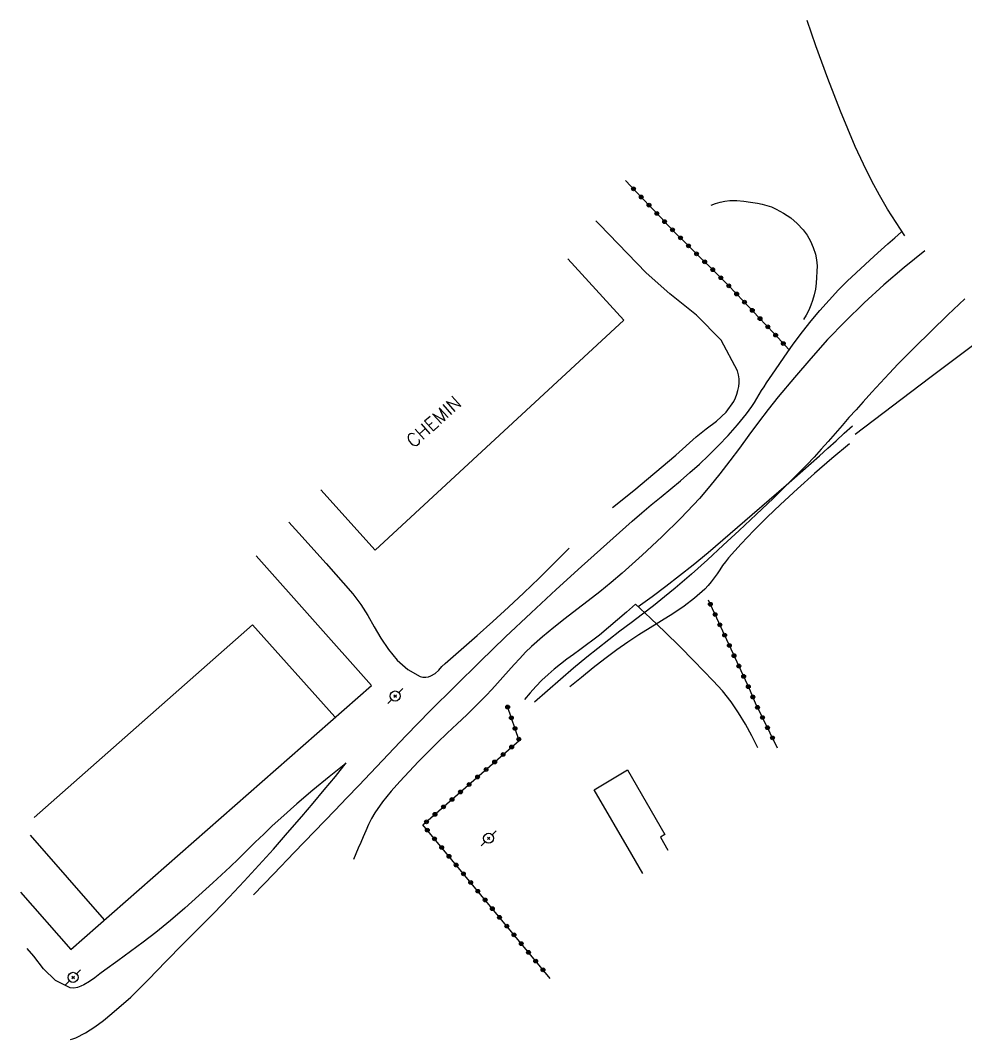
# Model space of a CAD drawing. Header units: millimetres. Extents: x 145999 to 147000, y 141000 to 142001.
# Drawn here: x 146675.8 to 146800.8, y 141799.5 to 141934.3 of the extents above; entities that cross this region are included whole.
import ezdxf

# ---------------------------------------------------------------- set-up
doc = ezdxf.new("R2010")
doc.units = ezdxf.units.MM
doc.layers.get('0').update_dxf_attribs({"linetype": 'CONTINUOUS'})
for name, color, linetype in [('W0071', 7, 'CONTINUOUS'), ('W0104', 1, 'CONTINUOUS'), ('W0211', 2, 'CONTINUOUS'), ('W0214', 2, 'CONTINUOUS'), ('W0300', 7, 'CONTINUOUS'), ('W0323', 7, 'CONTINUOUS'), ('W0330', 7, 'CONTINUOUS'), ('W0333', 7, 'CONTINUOUS'), ('W0473', 7, 'CONTINUOUS'), ('W0989', 7, 'CONTINUOUS')]:
    doc.layers.add(name, color=color, linetype=linetype)
doc.styles.get("Standard").update_dxf_attribs({"font": 'romans.shx', "width": 0.85})

# ---------------------------------------------------------------- blocks, each defined once
blk = doc.blocks.new('T473')
for p, q in [((-0.166667, 0.166667), (0.166667, -0.166667)), ((-0.166667, -0.166667), (0.166667, 0.166667)), ((0.500001, 0.500001), (1.000002, 1.000002)), ((-1.000002, -1.000002), (-0.500001, -0.500001))]:
    blk.add_line(p, q)
blk.add_ellipse((0, 0), major_axis=(0.471405, 0.471405), ratio=1, start_param=5.4977871438, end_param=11.780972451)
blk = doc.blocks.new('t323o')
at = {"color": 0, "linetype": 'Continuous'}
for radius in [0.25, 0.15]:
    blk.add_circle((0, 0), radius, dxfattribs=at)

msp = doc.modelspace()

# ---------------------------------------------------------------- linework, layer by layer
at = {"layer": 'W0071'}
for points in [[(146706.62, 141818.61), (146709.32, 141821.4), (146712.02, 141824.19), (146714.71, 141826.98), (146717.4, 141829.78), (146718.98, 141831.42), (146720.55, 141833.07), (146722.11, 141834.72), (146723.68, 141836.38), (146725.25, 141838.03), (146726.82, 141839.67), (146728.41, 141841.31), (146730.01, 141842.93), (146733.3, 141846.22), (146736.63, 141849.48), (146739.98, 141852.72), (146743.36, 141855.92), (146746.67, 141858.99), (146750, 141862.04), (146753.35, 141865.05), (146756.72, 141868.05), (146757.98, 141869.14), (146759.25, 141870.21), (146760.54, 141871.27), (146761.82, 141872.33), (146763.1, 141873.39), (146764.37, 141874.47), (146765.61, 141875.58), (146766.82, 141876.73), (146768.14, 141878.04), (146769.43, 141879.39), (146770.67, 141880.79), (146771.84, 141882.24), (146772.21, 141882.73), (146772.55, 141883.23), (146772.89, 141883.75), (146773.21, 141884.26), (146773.53, 141884.79), (146773.85, 141885.31), (146774.17, 141885.82), (146774.51, 141886.33), (146775.66, 141888.05), (146776.82, 141889.76), (146778.01, 141891.46), (146779.25, 141893.11), (146780.39, 141894.54), (146781.56, 141895.93), (146782.77, 141897.3), (146784.01, 141898.63), (146785.16, 141899.79), (146786.34, 141900.92), (146787.55, 141902.02), (146788.75, 141903.12), (146789.64, 141903.93), (146790.54, 141904.73), (146791.45, 141905.53), (146792.36, 141906.31)], [(146795.42, 141903.83), (146792.68, 141901.61), (146790.01, 141899.31), (146787.41, 141896.93), (146784.89, 141894.47), (146782.58, 141892.06), (146780.35, 141889.57), (146778.19, 141887.04), (146776.05, 141884.48), (146774.72, 141882.82), (146773.42, 141881.13), (146772.16, 141879.43), (146770.9, 141877.71), (146769.63, 141876.01), (146768.33, 141874.32), (146767, 141872.66), (146765.61, 141871.05), (146763.18, 141868.45), (146760.65, 141865.96), (146758.05, 141863.54), (146755.41, 141861.16), (146753.95, 141859.91), (146752.45, 141858.7), (146750.92, 141857.52), (146749.38, 141856.36), (146747.85, 141855.18), (146746.34, 141853.99), (146744.85, 141852.75), (146743.42, 141851.46), (146742.62, 141850.69), (146741.85, 141849.89), (146741.1, 141849.08), (146740.36, 141848.25), (146739.63, 141847.42), (146738.9, 141846.59), (146738.15, 141845.77), (146737.39, 141844.96), (146736.14, 141843.69), (146734.86, 141842.44), (146733.56, 141841.21), (146732.27, 141839.98), (146730.97, 141838.75), (146729.69, 141837.5), (146728.44, 141836.23), (146727.21, 141834.93), (146726.01, 141833.62), (146724.83, 141832.3), (146723.7, 141830.91), (146722.68, 141829.45), (146722.24, 141828.69), (146721.86, 141827.9), (146721.51, 141827.09), (146721.15, 141826.29), (146720.82, 141825.54), (146720.49, 141824.79), (146720.17, 141824.03), (146719.86, 141823.26)]]:
    msp.add_lwpolyline(points, dxfattribs=at)
at = {"layer": 'W0104'}
msp.add_lwpolyline([(146758.11, 141821.44), (146756.68, 141823.94), (146751.68, 141832.49), (146756.1, 141835.14), (146761.03, 141826.59), (146760.47, 141826.23), (146761.42, 141824.52)], dxfattribs=at)
at = {"layer": 'W0211'}
for points in [[(146767.16, 141909.86), (146767.76, 141910.09), (146768.37, 141910.26), (146768.99, 141910.39), (146769.63, 141910.46), (146770.55, 141910.48), (146771.47, 141910.4), (146772.38, 141910.27), (146773.28, 141910.1), (146773.91, 141909.97), (146774.54, 141909.81), (146775.16, 141909.61), (146775.76, 141909.34), (146776.75, 141908.79), (146777.69, 141908.16), (146778.56, 141907.44), (146779.34, 141906.61), (146779.88, 141905.88), (146780.33, 141905.09), (146780.68, 141904.25), (146780.96, 141903.39), (146781.11, 141902.62), (146781.17, 141901.84), (146781.16, 141901.06), (146781.12, 141900.28), (146781.06, 141899.52), (146780.95, 141898.76), (146780.8, 141898), (146780.59, 141897.26), (146780.35, 141896.6), (146780.07, 141895.95), (146779.74, 141895.32), (146779.37, 141894.71)], [(146682.41, 141799.45), (146682.73, 141799.55), (146683.12, 141799.7), (146684.41, 141800.34), (146685.63, 141801.13), (146686.78, 141802), (146687.9, 141802.9), (146690.39, 141805.08), (146692.74, 141807.4), (146695.03, 141809.79), (146697.34, 141812.14), (146699.38, 141814.19), (146701.41, 141816.24), (146703.42, 141818.31), (146705.41, 141820.41), (146707.35, 141822.52), (146709.26, 141824.66), (146711.14, 141826.81), (146713.02, 141828.98), (146714.51, 141830.73), (146715.99, 141832.49), (146717.46, 141834.27), (146718.91, 141836.05)]]:
    msp.add_lwpolyline(points, dxfattribs=at)
at = {"layer": 'W0214'}
msp.add_lwpolyline([(146718.85, 141835.98), (146716.66, 141834.23), (146714.49, 141832.44), (146712.36, 141830.63), (146710.26, 141828.77), (146709.11, 141827.72), (146707.98, 141826.65), (146706.86, 141825.57), (146705.76, 141824.48), (146704.65, 141823.39), (146703.54, 141822.31), (146702.41, 141821.23), (146701.27, 141820.18), (146699.42, 141818.5), (146697.54, 141816.84), (146695.64, 141815.21), (146693.71, 141813.62), (146692.06, 141812.33), (146690.38, 141811.09), (146688.69, 141809.86), (146686.98, 141808.65), (146686.32, 141808.14), (146685.65, 141807.62), (146684.96, 141807.13), (146684.21, 141806.72), (146683.8, 141806.54), (146683.36, 141806.36), (146682.87, 141806.26), (146682.38, 141806.3), (146680.43, 141807.26), (146678.86, 141808.8), (146677.58, 141810.48), (146676.71, 141811.51)], dxfattribs=at)
at = {"layer": 'W0300'}
for points in [[(146754.12, 141869.83), (146756.94, 141872.11), (146759.72, 141874.43), (146762.48, 141876.79), (146765.2, 141879.19), (146766.49, 141880.24), (146767.87, 141881.27), (146769.17, 141882.45), (146770.17, 141883.89), (146770.39, 141884.36), (146770.57, 141884.84), (146770.72, 141885.33), (146770.82, 141885.84), (146770.87, 141886.36), (146770.86, 141886.89), (146770.8, 141887.41), (146770.67, 141887.93), (146768.5, 141891.98), (146765.24, 141895.29), (146761.71, 141898.1), (146758.56, 141900.92), (146752.42, 141907.3), (146751.93, 141907.79)], [(146800.73, 141897.45), (146798.48, 141895.34), (146796.27, 141893.2), (146794.07, 141891.03), (146791.91, 141888.84), (146790.73, 141887.6), (146789.56, 141886.35), (146788.41, 141885.09), (146787.26, 141883.83), (146786.33, 141882.79), (146785.4, 141881.75), (146784.48, 141880.7), (146783.57, 141879.64), (146782.65, 141878.59), (146781.72, 141877.55), (146780.78, 141876.52), (146779.82, 141875.51), (146777.63, 141873.27), (146775.4, 141871.08), (146773.13, 141868.93), (146770.86, 141866.79), (146768.78, 141864.85), (146766.69, 141862.93), (146764.58, 141861.04), (146762.42, 141859.2), (146760.99, 141858.02), (146759.54, 141856.86), (146758.07, 141855.73), (146756.59, 141854.6), (146755.11, 141853.48), (146753.64, 141852.35), (146752.18, 141851.21), (146750.73, 141850.04), (146748.97, 141848.58), (146747.23, 141847.1), (146745.51, 141845.61), (146743.8, 141844.09)], [(146757.5, 141856.74), (146759.35, 141858.08), (146761.18, 141859.46), (146762.99, 141860.85), (146764.78, 141862.27), (146766.76, 141863.91), (146768.72, 141865.57), (146770.66, 141867.25), (146772.6, 141868.93), (146774.84, 141870.86), (146777.07, 141872.79), (146779.29, 141874.74), (146781.49, 141876.69), (146782.59, 141877.68), (146783.69, 141878.67), (146784.77, 141879.67), (146785.85, 141880.67)], [(146785.48, 141878.27), (146783.14, 141876.33), (146780.84, 141874.36), (146778.58, 141872.34), (146776.36, 141870.27), (146774.58, 141868.56), (146772.83, 141866.82), (146771.12, 141865.03), (146769.47, 141863.19), (146769.06, 141862.68), (146768.67, 141862.16), (146768.31, 141861.62), (146767.95, 141861.08), (146767.58, 141860.54), (146767.19, 141860.02), (146766.77, 141859.51), (146766.32, 141859.04), (146764.98, 141857.86), (146763.58, 141856.79), (146762.11, 141855.79), (146760.62, 141854.84), (146759.12, 141853.93), (146757.62, 141853.01), (146756.14, 141852.05), (146754.7, 141851.04), (146753.12, 141849.84), (146751.55, 141848.62), (146750.01, 141847.38), (146748.48, 141846.11)], [(146711.31, 141867.9), (146712.65, 141866.44), (146716.25, 141862.45), (146719.79, 141858.41), (146720.84, 141857.03), (146721.75, 141855.56), (146722.59, 141854.06), (146723.46, 141852.58), (146724.47, 141851.07), (146725.65, 141849.66), (146727.05, 141848.44), (146728.67, 141847.5), (146729.03, 141847.4), (146729.41, 141847.4), (146729.77, 141847.47), (146730.1, 141847.59), (146730.66, 141847.91), (146731.13, 141848.34), (146731.56, 141848.8), (146732, 141849.23), (146734.1, 141851.07), (146736.21, 141852.92), (146738.3, 141854.77), (146740.36, 141856.66), (146742.4, 141858.58), (146744.41, 141860.52), (146746.41, 141862.49), (146748.38, 141864.47)], [(146757.17, 141857.06), (146755.99, 141856.01), (146754.8, 141854.98), (146753.6, 141853.97), (146752.38, 141852.97), (146751.54, 141852.31), (146750.69, 141851.67), (146749.82, 141851.04), (146748.95, 141850.42), (146748.09, 141849.79), (146747.24, 141849.14), (146746.4, 141848.47), (146745.59, 141847.77), (146744.77, 141846.99), (146743.98, 141846.17), (146743.22, 141845.33), (146742.5, 141844.46)], [(146773.33, 141838.07), (146772.57, 141839.65), (146771.72, 141841.2), (146770.8, 141842.7), (146769.8, 141844.15), (146768.66, 141845.58), (146767.44, 141846.93), (146766.17, 141848.24), (146764.9, 141849.55), (146763.01, 141851.47), (146761.1, 141853.36), (146759.15, 141855.23), (146757.17, 141857.06)]]:
    msp.add_lwpolyline(points, dxfattribs=at)
at = {"layer": 'W0323'}
for points in [[(146777.51, 141890.69), (146775.51, 141892.86), (146773.48, 141895.01), (146771.45, 141897.15), (146769.4, 141899.28), (146768.29, 141900.41), (146767.17, 141901.53), (146766.03, 141902.64), (146764.9, 141903.75), (146763.77, 141904.86), (146762.65, 141905.98), (146761.54, 141907.11), (146760.45, 141908.26), (146758.02, 141910.82), (146755.86, 141913.11)], [(146775.94, 141838.02), (146773.03, 141843.96), (146772.23, 141845.84), (146766.83, 141857.58)], [(146745.88, 141807.53), (146729.05, 141827.85), (146741.78, 141839.04), (146740.22, 141843.54)]]:
    msp.add_lwpolyline(points, dxfattribs=at)
at = {"layer": 'W0330'}
msp.add_lwpolyline([(146842.25, 141918.24), (146832.17, 141911.79), (146819.07, 141903.71), (146806.67, 141894.96), (146796.08, 141886.99), (146786.23, 141879.49)], dxfattribs=at)
at = {"layer": 'W0333'}
for points in [[(146792.8, 141905.8), (146791.62, 141907.56), (146790.51, 141909.34), (146789.44, 141911.17), (146788.44, 141913.02), (146787.3, 141915.29), (146786.24, 141917.6), (146785.24, 141919.94), (146784.28, 141922.28), (146782.6, 141926.59), (146781.03, 141930.92), (146779.85, 141934.3)], [(146715.54, 141872.18), (146722.73, 141864.2), (146755.61, 141894.63), (146748.22, 141902.77)], [(146722.23, 141846.3), (146706.98, 141863.44)], [(146717.37, 141842.17), (146706.52, 141854.32), (146677.62, 141828.83)], [(146675.8, 141818.96), (146682.46, 141811.39), (146722.23, 141846.3)], [(146677.09, 141826.52), (146686.87, 141815.3)]]:
    msp.add_lwpolyline(points, dxfattribs=at)

# ---------------------------------------------------------------- block references
at = {"layer": 'W0323'}
for p, rotation in [((146756.89, 141912.02), 133.4665455012687), ((146757.92, 141910.93), 133.4665455012687), ((146758.95, 141909.85), 133.4427655743621), ((146759.98, 141908.76), 133.4427655743621), ((146761.01, 141907.67), 133.4057652776241), ((146762.05, 141906.59), 134.3555065634276), ((146763.11, 141905.52), 135.0556465561246), ((146764.17, 141904.46), 135.5061077904051), ((146765.24, 141903.41), 135.6631642586162), ((146766.32, 141902.36), 135.5267203399263), ((146767.38, 141901.31), 135.1403423978349), ((146768.45, 141900.25), 134.5040732751022), ((146769.5, 141899.18), 133.9440912927248), ((146770.54, 141898.1), 133.9440912927248), ((146771.58, 141897.02), 133.5639017553584), ((146772.61, 141895.93), 133.5639017553584), ((146773.64, 141894.84), 133.1837129352678), ((146774.67, 141893.75), 133.1837129352678), ((146775.7, 141892.66), 132.8035248335009), ((146776.71, 141891.55), 132.8035248335009), ((146767.07, 141857.05), 114.6998509016231), ((146767.7, 141855.69), 114.6998509016231), ((146768.32, 141854.33), 114.6998509016231), ((146768.95, 141852.97), 114.6998509016231), ((146769.58, 141851.6), 114.6998509016231), ((146770.2, 141850.24), 114.6998509016231), ((146770.83, 141848.88), 114.6998509016231), ((146771.46, 141847.51), 114.6998509016231), ((146772.08, 141846.15), 114.6998509016231), ((146772.68, 141844.78), 113.0332192793318), ((146740.25, 141843.45), 109.0969903917529), ((146773.3, 141843.41), 116.12597496746), ((146740.74, 141842.03), 109.0969903917529), ((146773.96, 141842.06), 116.12597496746), ((146741.23, 141840.62), 109.0969903917529), ((146774.62, 141840.72), 116.12597496746), ((146740.78, 141838.16), 41.30584320874699), ((146741.73, 141839.2), 109.0969903917529), ((146775.28, 141839.37), 116.12597496746), ((146739.65, 141837.17), 41.30584320874699), ((146738.53, 141836.18), 41.30584320874699), ((146736.27, 141834.2), 41.30584320874699), ((146737.4, 141835.19), 41.30584320874699), ((146735.15, 141833.21), 41.30584320874699), ((146734.02, 141832.22), 41.30584320874699), ((146731.77, 141830.24), 41.30584320874699), ((146732.89, 141831.23), 41.30584320874699), ((146730.64, 141829.25), 41.30584320874699), ((146729.51, 141828.26), 41.30584320874699), ((146729.62, 141827.17), 129.6177928029728), ((146730.57, 141826.02), 129.6177928029728), ((146731.53, 141824.86), 129.6177928029728), ((146732.49, 141823.7), 129.6177928029728), ((146733.44, 141822.55), 129.6177928029728), ((146734.4, 141821.39), 129.6177928029728), ((146735.36, 141820.24), 129.6177928029728), ((146736.31, 141819.08), 129.6177928029728), ((146737.27, 141817.93), 129.6177928029728), ((146738.23, 141816.77), 129.6177928029728), ((146739.18, 141815.62), 129.6177928029728), ((146740.14, 141814.46), 129.6177928029728), ((146741.09, 141813.31), 129.6177928029728), ((146742.05, 141812.15), 129.6177928029728), ((146743.01, 141810.99), 129.6177928029728), ((146743.96, 141809.84), 129.6177928029728), ((146744.92, 141808.68), 129.6177928029728)]:
    msp.add_blockref('t323o', p, dxfattribs=dict(at, rotation=rotation))
at = {"layer": 'W0473'}
for p in [(146725.38, 141844.91), (146737.73, 141826.09), (146682.77, 141807.69)]:
    msp.add_blockref('T473', p, dxfattribs=at)

# ---------------------------------------------------------------- texts
at = {"layer": 'W0989'}
msp.add_text('CHEMIN', height=1.75, rotation=41.8829, dxfattribs=at).set_placement((146727.8, 141877.65))

doc.saveas('drawing.dxf')
